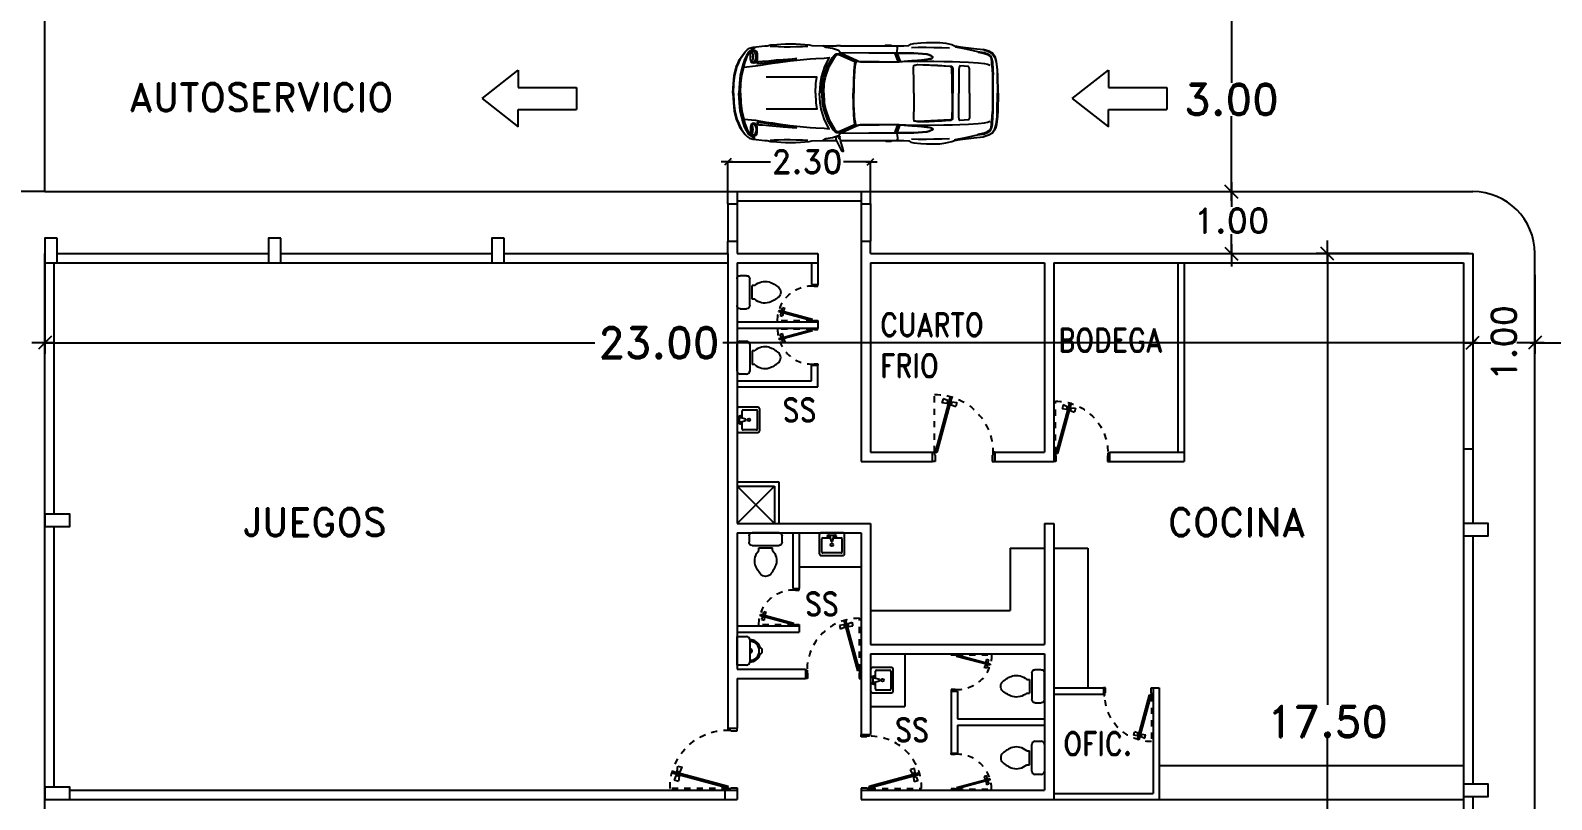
# Model space of a CAD drawing. Header units: millimetres. Extents: x 1590 to 1932, y -48 to 167.
# Drawn here: x 1630.5 to 1655, y -1.48 to 10.91 of the extents above; entities that cross this region are included whole.
import ezdxf

# ---------------------------------------------------------------- set-up
doc = ezdxf.new("R2010")
doc.units = ezdxf.units.MM
doc.header["$LTSCALE"] = 0.1
doc.header["$MEASUREMENT"] = 0
doc.header["$PDMODE"] = 35
doc.header["$PDSIZE"] = 0.75
doc.linetypes.add('HIDDEN2', pattern=[0.1875, 0.125, -0.0625])
doc.layers.get('0').update_dxf_attribs({"linetype": 'CONTINUOUS'})
doc.layers.get('DEFPOINTS').update_dxf_attribs({"linetype": 'CONTINUOUS'})
for name, color, linetype in [('_KTI_CONTROL', 7, 'CONTINUOUS'), ('C-PRKG-CARS', 1, 'CONTINUOUS'), ('CALLES', 3, 'CONTINUOUS'), ('P-FIXT', 1, 'CONTINUOUS'), ('PARED', 4, 'CONTINUOUS'), ('TERRENO', 4, 'CONTINUOUS'), ('TEXT', 3, 'CONTINUOUS')]:
    doc.layers.add(name, color=color, linetype=linetype)
doc.styles.add('ATT', font='txt')
doc.styles.add('ROMAND', font='romand.shx')
doc.dimstyles.new('URBA', dxfattribs={"dimtxt": 20, "dimasz": 0.5, "dimexe": 1.25, "dimexo": 0.63, "dimgap": 0.63, "dimtad": 0, "dimtih": 1, "dimtoh": 1, "dimzin": 1, "dimdsep": 46, "dimtxsty": 'ROMAND', "dimcen": 2.5, "dimclrd": 1, "dimclre": 1, "dimclrt": 3, "dimadec": 0, "dimazin": 0, "dimtfac": 1, "dimtmove": 0, "dimatfit": 3, "dimfxl": 1, "dimtvp": 1, "dimtolj": 1, "dimtzin": 1, "dimarcsym": 0})

# ---------------------------------------------------------------- blocks, each defined once
blk = doc.blocks.new('UTP1$0$DIMBLOCK')
at = {"color": 1}
blk.add_line((-7.5, 0), (10.5, 0), dxfattribs=at)
at = {"color": 4}
blk.add_line((-5.25, -5.25), (5.25, 5.25), dxfattribs=at)
blk = doc.blocks.new('*D108')
at = {"layer": 'CALLES', "color": 1, "linetype": 'Continuous', "lineweight": -2, "transparency": 16777216}
for p, q in [((1653.673, 7.316), (1651.215, 7.316)), ((1651.395, 7.296), (1651.395, 0.043)), ((1651.395, -10.164), (1651.395, -0.497)), ((1653.673, -10.184), (1651.215, -10.184))]:
    blk.add_line(p, q, dxfattribs=at)
at = {"layer": 'DEFPOINTS', "color": 0, "linetype": 'Continuous', "transparency": 16777216}
for p in [(1653.736, 7.316), (1651.395, -10.184), (1653.736, -10.184)]:
    blk.add_point(p, dxfattribs=at)
at = {"layer": 'CALLES', "color": 1, "linetype": 'Continuous', "lineweight": -2, "transparency": 16777216, "xscale": 0.02, "yscale": 0.02, "zscale": 0.02}
for p, rotation in [((1651.395, 7.316), 90), ((1651.395, -10.184), 270)]:
    blk.add_blockref('UTP1$0$DIMBLOCK', p, dxfattribs=dict(at, rotation=rotation))
at = {"layer": 'CALLES', "color": 3, "linetype": 'Continuous', "transparency": 16777216, "insert": (1651.395, -0.227), "char_height": 0.5, "attachment_point": 5, "style": 'ROMAND'}
blk.add_mtext('\\A1;17.50', dxfattribs=at)
blk = doc.blocks.new('*D111')
at = {"layer": 'CALLES', "color": 1, "linetype": 'Continuous', "lineweight": -2, "transparency": 16777216}
for p, q in [((1630.736, 7.253), (1630.736, 5.699)), ((1653.736, 7.316), (1653.736, 5.699)), ((1630.756, 5.879), (1639.593, 5.879)), ((1653.716, 5.879), (1641.657, 5.879))]:
    blk.add_line(p, q, dxfattribs=at)
at = {"layer": 'DEFPOINTS', "color": 0, "linetype": 'Continuous', "transparency": 16777216}
for p in [(1653.736, 7.378), (1630.736, 7.316), (1630.736, 5.879)]:
    blk.add_point(p, dxfattribs=at)
at = {"layer": 'CALLES', "color": 1, "linetype": 'Continuous', "lineweight": -2, "transparency": 16777216, "xscale": 0.02, "yscale": 0.02, "zscale": 0.02, "rotation": 180}
blk.add_blockref('UTP1$0$DIMBLOCK', (1630.736, 5.879), dxfattribs=at)
at = {"layer": 'CALLES', "color": 1, "linetype": 'Continuous', "lineweight": -2, "transparency": 16777216, "xscale": 0.02, "yscale": 0.02, "zscale": 0.02}
blk.add_blockref('UTP1$0$DIMBLOCK', (1653.736, 5.879), dxfattribs=at)
at = {"layer": 'CALLES', "color": 3, "linetype": 'Continuous', "transparency": 16777216, "insert": (1640.625, 5.879), "char_height": 0.5, "attachment_point": 5, "style": 'ROMAND'}
blk.add_mtext('\\A1;23.00', dxfattribs=at)
blk = doc.blocks.new('*D153')
at = {"color": 1, "linetype": 'Continuous', "lineweight": -2, "transparency": 16777216}
for p, q in [((1654.736, 6.974), (1654.736, 5.699)), ((1660.736, 6.974), (1660.736, 5.699)), ((1654.756, 5.879), (1656.954, 5.879)), ((1660.716, 5.879), (1658.518, 5.879))]:
    blk.add_line(p, q, dxfattribs=at)
at = {"layer": 'DEFPOINTS', "color": 0, "linetype": 'Continuous', "transparency": 16777216}
for p in [(1654.736, 7.036), (1660.736, 7.036), (1654.736, 5.879)]:
    blk.add_point(p, dxfattribs=at)
at = {"color": 1, "linetype": 'Continuous', "lineweight": -2, "transparency": 16777216, "xscale": 0.02, "yscale": 0.02, "zscale": 0.02, "rotation": 180}
blk.add_blockref('UTP1$0$DIMBLOCK', (1654.736, 5.879), dxfattribs=at)
at = {"color": 1, "linetype": 'Continuous', "lineweight": -2, "transparency": 16777216, "xscale": 0.02, "yscale": 0.02, "zscale": 0.02}
blk.add_blockref('UTP1$0$DIMBLOCK', (1660.736, 5.879), dxfattribs=at)
at = {"color": 3, "linetype": 'Continuous', "transparency": 16777216, "insert": (1657.736, 5.879), "char_height": 0.5, "attachment_point": 5, "style": 'ROMAND'}
blk.add_mtext('\\A1;6.00', dxfattribs=at)
blk = doc.blocks.new('*D155')
at = {"color": 1, "linetype": 'Continuous', "transparency": 16777216}
for p, q in [((1653.736, 6.618), (1653.736, 5.698)), ((1654.736, 6.618), (1654.736, 5.698)), ((1653.746, 5.878), (1654.026, 5.878)), ((1654.726, 5.878), (1654.446, 5.878))]:
    blk.add_line(p, q, dxfattribs=at)
at = {"layer": 'DEFPOINTS', "color": 0, "linetype": 'Continuous', "transparency": 16777216}
for p in [(1653.736, 6.628), (1654.736, 6.628), (1654.736, 5.878)]:
    blk.add_point(p, dxfattribs=at)
at = {"color": 1, "linetype": 'Continuous', "transparency": 16777216, "xscale": 0.01, "yscale": 0.01, "zscale": 0.01, "rotation": 180}
blk.add_blockref('UTP1$0$DIMBLOCK', (1653.736, 5.878), dxfattribs=at)
at = {"color": 1, "linetype": 'Continuous', "transparency": 16777216, "xscale": 0.01, "yscale": 0.01, "zscale": 0.01}
blk.add_blockref('UTP1$0$DIMBLOCK', (1654.736, 5.878), dxfattribs=at)
at = {"color": 2, "linetype": 'Continuous', "transparency": 16777216, "insert": (1654.236, 5.878), "char_height": 0.4, "attachment_point": 5, "rotation": 90, "style": 'ROMAND'}
blk.add_mtext('\\A1;1.00', dxfattribs=at)
blk = doc.blocks.new('P-GIRO-D')
at = {"color": 2}
for p, q in [((-0.281, 1.048), (-0.31, 1.041)), ((-0.31, 1.041), (-0.069, 0.142)), ((-0.281, 1.048), (-0.04, 0.15)), ((-0.242, 0.981), (-0.167, 1.011)), ((-0.242, 0.981), (-0.229, 0.933)), ((-0.167, 1.011), (-0.149, 0.944)), ((-0.31, 0.963), (-0.389, 0.952)), ((-0.389, 0.952), (-0.371, 0.884)), ((-0.297, 0.915), (-0.371, 0.884)), ((-0.31, 0.963), (-0.297, 0.915)), ((-0.288, 0.958), (-0.307, 0.953)), ((-0.28, 0.929), (-0.299, 0.924)), ((-0.239, 0.971), (-0.259, 0.966)), ((-0.232, 0.942), (-0.251, 0.937)), ((-0.229, 0.933), (-0.149, 0.944)), ((-1, 0.15), (-0.97, 0.15)), ((-0.96, 0), (-1, 0)), ((-0.97, 0.15), (-0.97, 0.1)), ((-0.97, 0.1), (-0.96, 0.1)), ((-0.96, 0.1), (-0.96, 0)), ((-0.04, 0.15), (-0.069, 0.142)), ((-0.04, 0.1), (-0.04, 0)), ((-0.03, 0.1), (-0.04, 0.1)), ((-0.04, 0), (0, 0)), ((-0.03, 0.15), (-0.03, 0.1)), ((0, 0.15), (-0.03, 0.15))]:
    blk.add_line(p, q, dxfattribs=at)
at = {"color": 1, "linetype": 'HIDDEN2'}
blk.add_line((-0.03, 0.15), (-0.03, 1.08), dxfattribs=at)
blk.add_arc((-0.04, 0.15), 0.93, 89.3839, 180, dxfattribs=at)
blk = doc.blocks.new('15PURN02')
at = {"color": 0, "linetype": 'ByBlock'}
for p, q in [((0, 9), (6, 9)), ((0, -9), (0, 9)), ((8, 7), (8, -7)), ((6, -9), (0, -9))]:
    blk.add_line(p, q, dxfattribs=at)
for centre, radius, start, end in [((6, 7), 2, 0, 90), ((8.25, 0.25), 6.75, 16.60688, 92.1211), ((8, 0), 1.5, 270, 90), ((8.25, 0.25), 5.75, 357.8789, 92.1211), ((13.5, 0), 2.5, 271.07073, 88.92927), ((6, -7), 2, 270, 0), ((8.25, -0.25), 6.75, 267.8789, 343.39312), ((8.25, -0.25), 5.75, 267.8789, 2.1211)]:
    blk.add_arc(centre, radius, start, end, dxfattribs=at)
at = {"color": 0, "linetype": 'ByBlock', "style": 'ATT'}
for tag, p, flags in [('ITEM', (0, -21), 3), ('ROOM_NUMBER', (0, -30), 1)]:
    blk.add_attdef(tag, p, '', height=6, dxfattribs=dict(at, flags=flags))
blk = doc.blocks.new('15PTOI01')
at = {"color": 0, "linetype": 'ByBlock'}
for p, q in [((2, 10.5), (6, 10.5)), ((0, -8.5), (0, 8.5)), ((8, 8.5), (8, -8.5)), ((9.5, 4.375), (9.5, -4.375)), ((11.25, 4.375), (9.5, 4.375)), ((11.25, -4.375), (9.5, -4.375)), ((6, -10.5), (2, -10.5))]:
    blk.add_line(p, q, dxfattribs=at)
for centre, radius, start, end in [((2, 8.5), 2, 90, 180), ((6, 8.5), 2, 0, 90), ((17.766404, -2.827313), 9.712715, 75.184599, 132.137709), ((13.6875, -12.03125), 19.717859, 49.950272, 70.559965), ((23.458333, 0), 4.229167, 313.602819, 46.397181), ((2, -8.5), 2, 180, 270), ((6, -8.5), 2, 270, 0), ((17.766404, 2.827313), 9.712715, 227.862291, 284.815401), ((13.6875, 12.03125), 19.717859, 289.440035, 310.049728)]:
    blk.add_arc(centre, radius, start, end, dxfattribs=at)
at = {"color": 0, "linetype": 'ByBlock', "style": 'ATT'}
for tag, p, flags in [('ITEM', (0, -23), 3), ('ROOM_NUMBER', (0, -32), 1)]:
    blk.add_attdef(tag, p, '', height=6, dxfattribs=dict(at, flags=flags))
blk = doc.blocks.new('ss1')
at = {"layer": '_KTI_CONTROL', "color": 1}
for points in [[(0.141, 0.122, 0), (0.141, 0.122, 0), (0.141, 0.122, 0), (0.141, 0.122, 0), (0.141, 0.122, 0)], [(0.141, 0.122, 0), (0.141, 0.122, 0), (0.141, 0.122, 0), (0.141, 0.122, 0), (0.141, 0.122, 0), (0.141, 0.122, 0), (0.141, 0.122, 0), (0.141, 0.122, 0), (0.141, 0.122, 0), (0.141, 0.122, 0), (0.141, 0.122, 0)]]:
    blk.add_polyline3d(points, dxfattribs=at)
at = {"layer": '_KTI_CONTROL'}
for points in [[(0.141, 0.122, 0), (0.141, 0.122, 0), (0.141, 0.122, 0), (0.141, 0.122, 0)], [(0.141, 0.122, 0), (0.141, 0.122, 0)]]:
    blk.add_polyline3d(points, dxfattribs=at)
at = {"layer": 'P-FIXT', "xscale": 0.0254, "yscale": 0.0254, "zscale": 0.0254}
blk.add_blockref('15PTOI01', (17.719, 12.528), dxfattribs=at)
blk = doc.blocks.new('15PLAV06')
at = {"color": 0, "linetype": 'ByBlock'}
for p, q in [((0, 8.5), (0, -8.5)), ((16.5, 10), (1.5, 10)), ((2, -1.5), (2, 1.5)), ((7, 0.5), (3, 1.5)), ((4, 1.25), (4, 7.25)), ((4.75, 8), (15.25, 8)), ((7, -0.5), (7, 0.5)), ((16, 7.25), (16, -7.25)), ((18, -8.5), (18, 8.5)), ((1.5, -10), (16.5, -10)), ((3, -1.5), (7, -0.5)), ((4, -7.25), (4, -1.25)), ((15.25, -8), (4.75, -8))]:
    blk.add_line(p, q, dxfattribs=at)
for centre in [(2.5, 2.5), (9.5, 0), (2.5, -2.5)]:
    blk.add_circle(centre, 1, dxfattribs=at)
for centre, radius, start, end in [((1.5, 8.5), 1.5, 90, 180), ((4.75, 7.25), 0.75, 90, 180), ((15.25, 7.25), 0.75, 0, 90), ((16.5, 8.5), 1.5, 0, 90), ((1.5, -8.5), 1.5, 180, 270), ((4.75, -7.25), 0.75, 180, 270), ((15.25, -7.25), 0.75, 270, 0), ((16.5, -8.5), 1.5, 270, 0)]:
    blk.add_arc(centre, radius, start, end, dxfattribs=at)
at = {"color": 0, "linetype": 'ByBlock', "style": 'ATT'}
for tag, p, flags in [('ROOM_NUMBER', (0, -29), 1), ('ITEM', (0, -20), 3)]:
    blk.add_attdef(tag, p, '', height=6, dxfattribs=dict(at, flags=flags))
blk = doc.blocks.new('02PCAR08')
at = {"color": 0, "linetype": 'ByBlock'}
for p, q in [((-104.09, 25.16), (-106.1, 20.18)), ((-103.36, 25.16), (-105.39, 20.14)), ((-102.63, 25.16), (-104.66, 20.11)), ((-165, 11.71), (-165, -11.71)), ((-164.55, -11.74), (-164.55, 11.74)), ((0, 0), (0, 0)), ((-104.09, -25.16), (-106.1, -20.18)), ((-103.36, -25.16), (-105.39, -20.14)), ((-102.63, -25.16), (-104.66, -20.11)), ((-68.35, -30.07), (-65.66, -30.09))]:
    blk.add_line(p, q, dxfattribs=at)
for points in [[(-68.35, 30.07), (-103.99, 30), (-108.4, 30.02), (-111.59, 30.26), (-112.85, 31), (-114.84, 31.5), (-119.19, 32.01), (-122.81, 32.24), (-127.16, 32.24), (-131.27, 32.13), (-135.01, 31.63), (-138.87, 30.77), (-140.62, 30.05), (-144.11, 29.44), (-152.83, 28.42), (-158.68, 27.64), (-162.16, 26.43), (-164.51, 25.17), (-166.1, 22.66), (-166.89, 19.84), (-167.5, 14.92), (-167.63, 11.68), (-167.77, 0)], [(-140.62, 29.71), (-141.24, 29.37), (-147.8, 28.13), (-155.07, 26.48), (-159.56, 25.72), (-161.41, 24.95), (-163.16, 23.9), (-164.1, 22.35), (-164.57, 19.72), (-164.88, 15.06), (-165, 11.71)], [(-113.31, 28.99), (-117.42, 29.13), (-122.52, 29.13), (-127.38, 28.99), (-132.41, 28.99), (-137.46, 28.85)], [(-103.87, 25.16), (-103.87, 25.65), (-104.25, 26.91), (-104.37, 28.3), (-104.37, 29.07), (-103.99, 30)], [(-96.02, 30.04), (-96.28, 30.04), (-96.9, 30.53), (-100.13, 30.53), (-101.14, 30.04), (-102.5, 30.04)], [(-68.01, 25.75), (-67.01, 27.09), (-63.27, 28.35), (-59.03, 29.02), (-57.04, 30.07)], [(0, 0), (-0.31, 6.22), (-0.87, 11.2), (-2.18, 16.44), (-3.35, 19.17), (-4.28, 21.3), (-6.34, 24.27), (-7.84, 26.28), (-9.21, 27.77), (-10.57, 28.52), (-12.95, 29.27), (-20.18, 30.02), (-21.67, 30.02), (-24.03, 30.75), (-27.77, 30.97), (-30.39, 31.17), (-33.37, 31.29), (-36.24, 31.29), (-39.72, 31.29), (-42.97, 31.09), (-48.44, 30.75), (-50.08, 30.17), (-57.04, 30.07), (-65.66, 30.09)], [(-23.66, 29.85), (-26.14, 29.73), (-29.02, 29.56), (-32.62, 29.39), (-36.24, 29.36), (-40.05, 29.53), (-44.21, 29.64), (-47.49, 29.88)], [(-168.26, 0.02), (-168.04, 11.3), (-167.9, 14.55), (-167.26, 19.84), (-166.48, 22.66), (-164.66, 25.41), (-162.23, 26.66), (-158.68, 27.64)], [(-155.07, 26.48), (-155.45, 26.06), (-159.56, 25.21), (-161.41, 24.44), (-163.16, 23.32), (-163.79, 22.05), (-164.5, 15.11), (-164.55, 11.74)], [(-109.6, 20.21), (-127.42, 20.24), (-133.77, 20.18), (-139.25, 20.11), (-143.9, 19.9), (-149.5, 19.65), (-155.45, 19.31), (-159.56, 18.78), (-161.41, 18.36), (-163.16, 17.85)], [(-56.45, 0), (-56.7, 6.22), (-57.57, 10.22), (-59.82, 16.95), (-63.27, 22.66), (-63.86, 23.47), (-64.76, 24.41), (-65.7, 24.92), (-66.68, 25), (-67.75, 24.97), (-77.14, 20.7), (-77.7, 20.41), (-77.94, 19.68), (-77.7, 18.51), (-77.39, 16.95), (-77.07, 14.19), (-76.71, 7.21), (-76.75, 0)], [(-57.71, 0), (-57.96, 6.22), (-58.83, 10.22), (-61.07, 16.95), (-64.47, 22.66), (-65.02, 23.47), (-66.02, 24.34), (-67.29, 24.43), (-76.63, 20.19), (-77.19, 19.85), (-77.41, 19.39), (-77.12, 18.37), (-76.68, 14.11), (-76.41, 7.21), (-76.35, 0)], [(-6.97, 16.45), (-14.41, 17.24), (-17.49, 17.75), (-21.18, 18.32), (-25.19, 18.92), (-28.79, 19.51), (-36.24, 20.52), (-40.47, 21.01), (-44.84, 21.42), (-48.94, 21.79), (-52.56, 22.05), (-57.95, 22.28), (-61.09, 22.54), (-58, 16.95), (-56.01, 10.22), (-55.26, 6.22), (-55.01, 0)], [(-11.32, 26.77), (-12.32, 27.03), (-13.33, 27.26), (-14.16, 26.96), (-15.15, 26.28), (-15.4, 24.78), (-15.45, 23.54), (-15.45, 22.79), (-15.4, 21.54), (-15.15, 20.04), (-14.16, 19.16), (-13.33, 19.05), (-12.32, 19.29), (-11.32, 19.92)], [(-11.95, 19.75), (-12.75, 19.55), (-13.12, 19.48), (-13.75, 19.8), (-14.24, 20.6), (-14.58, 21.86), (-14.7, 23.1), (-14.58, 24.34), (-14.24, 25.6), (-13.75, 26.47), (-13.12, 26.75), (-11.95, 26.4)], [(-4.79, 0), (-5.1, 6.24), (-5.66, 11.22), (-6.97, 16.45), (-7.65, 19.19), (-8.33, 21.32), (-8.84, 22.69), (-9.33, 23.8), (-10.71, 26.4), (-13.72, 28.57), (-10.2, 26.18), (-8.58, 23.8), (-7.96, 22.69), (-7.34, 21.32), (-6.66, 19.19), (-5.97, 16.45), (-4.66, 11.22), (-4.1, 6.24), (-3.79, 0)], [(-12.65, 24.32), (-12.48, 23.03), (-12.7, 21.77)], [(-0.36, 0), (-0.68, 6.22), (-1.24, 11.2), (-2.55, 16.44), (-3.72, 19.17), (-4.66, 21.3), (-5.47, 22.79), (-7.84, 26.28)], [(-150.13, 0), (-150.13, 11.69), (-149.99, 15.69), (-149.51, 16.9), (-143.89, 17.39), (-143.51, 16.59), (-143.26, 15.08), (-143.22, 8.33), (-143.22, 0)], [(-114.72, -0.02), (-114.7, 7.22), (-114.46, 16.2), (-114.84, 17.63), (-117.06, 18.09), (-120.63, 18.02), (-124.51, 17.9), (-127.94, 17.73), (-129.93, 17.66), (-132.5, 17.51), (-134.78, 17.37), (-138.45, 17.13), (-138.97, 16.69), (-139.38, 16.03), (-139.52, 8.33), (-139.52, 0)], [(-139.03, -0.02), (-139.03, 8.21), (-138.94, 15.89), (-138.55, 16.57), (-138.02, 17), (-117.23, 17.95), (-115.01, 17.49)], [(-52.46, 0), (-52.71, 6.22), (-53.32, 10.22), (-51.04, 10.2), (-25.19, 10.11), (-21.18, 10.06)], [(-68.35, -30.07), (-103.99, -30), (-108.4, -30.02), (-111.59, -30.26), (-112.85, -31), (-114.84, -31.5), (-119.19, -32.01), (-122.81, -32.24), (-127.16, -32.24), (-131.27, -32.13), (-135.01, -31.63), (-138.87, -30.77), (-140.62, -30.05), (-144.11, -29.44), (-152.83, -28.42), (-158.68, -27.64), (-162.16, -26.43), (-164.51, -25.17), (-166.1, -22.66), (-166.89, -19.84), (-167.5, -14.92), (-167.63, -11.68), (-167.77, 0)], [(-150.13, 0), (-150.13, -11.69), (-149.99, -15.69), (-149.51, -16.9), (-143.89, -17.39), (-143.51, -16.59), (-143.26, -15.08), (-143.22, -8.33), (-143.22, 0)], [(-114.72, 0.02), (-114.7, -7.22), (-114.46, -16.2), (-114.84, -17.63), (-117.06, -18.09), (-120.63, -18.02), (-124.51, -17.9), (-127.94, -17.73), (-129.93, -17.66), (-132.5, -17.51), (-134.78, -17.37), (-138.45, -17.13), (-138.97, -16.69), (-139.38, -16.03), (-139.52, -8.33), (-139.52, 0)], [(-139.03, 0.02), (-139.03, -8.21), (-138.94, -15.89), (-138.55, -16.57), (-138.02, -17), (-117.23, -17.95), (-115.01, -17.49)], [(-56.45, 0), (-56.7, -6.22), (-57.57, -10.22), (-59.82, -16.95), (-63.27, -22.66), (-63.86, -23.47), (-64.76, -24.41), (-65.7, -24.92), (-66.68, -25), (-67.75, -24.97), (-77.14, -20.7), (-77.7, -20.41), (-77.94, -19.68), (-77.7, -18.51), (-77.39, -16.95), (-77.07, -14.19), (-76.71, -7.21), (-76.75, 0)], [(-57.71, 0), (-57.96, -6.22), (-58.83, -10.22), (-61.07, -16.95), (-64.47, -22.66), (-65.02, -23.47), (-66.02, -24.34), (-67.29, -24.43), (-76.63, -20.19), (-77.19, -19.85), (-77.41, -19.39), (-77.12, -18.37), (-76.68, -14.11), (-76.41, -7.21), (-76.35, 0)], [(0, 0), (-0.31, -6.22), (-0.87, -11.2), (-2.18, -16.44), (-3.35, -19.17), (-4.28, -21.3), (-6.34, -24.27), (-7.84, -26.28), (-9.21, -27.77), (-10.57, -28.52), (-12.95, -29.27), (-20.18, -30.02), (-21.67, -30.02), (-24.03, -30.75), (-27.77, -30.97), (-30.39, -31.17), (-33.37, -31.29), (-36.24, -31.29), (-39.72, -31.29), (-42.97, -31.09), (-48.44, -30.75), (-50.08, -30.17), (-57.04, -30.07), (-65.66, -30.09)], [(-6.97, -16.45), (-14.41, -17.24), (-17.49, -17.75), (-21.18, -18.32), (-25.19, -18.92), (-28.79, -19.51), (-36.24, -20.52), (-40.47, -21.01), (-44.84, -21.42), (-48.94, -21.79), (-52.56, -22.05), (-57.95, -22.28), (-61.09, -22.54), (-58, -16.95), (-56.01, -10.22), (-55.26, -6.22), (-55.01, 0)], [(-52.46, 0), (-52.71, -6.22), (-53.32, -10.22), (-51.04, -10.2), (-25.19, -10.11), (-21.18, -10.06)], [(-4.79, 0), (-5.1, -6.24), (-5.66, -11.22), (-6.97, -16.45), (-7.65, -19.19), (-8.33, -21.32), (-8.84, -22.69), (-9.33, -23.8), (-10.71, -26.4), (-13.72, -28.57), (-10.2, -26.18), (-8.58, -23.8), (-7.96, -22.69), (-7.34, -21.32), (-6.66, -19.19), (-5.97, -16.45), (-4.66, -11.22), (-4.1, -6.24), (-3.79, 0)], [(-0.36, 0), (-0.68, -6.22), (-1.24, -11.2), (-2.55, -16.44), (-3.72, -19.17), (-4.66, -21.3), (-5.47, -22.79), (-7.84, -26.28)], [(-168.26, -0.02), (-168.04, -11.3), (-167.9, -14.55), (-167.26, -19.84), (-166.48, -22.66), (-164.66, -25.41), (-162.23, -26.66), (-158.68, -27.64)], [(-140.62, -29.71), (-141.24, -29.37), (-147.8, -28.13), (-155.07, -26.48), (-159.56, -25.72), (-161.41, -24.95), (-163.16, -23.9), (-164.1, -22.35), (-164.57, -19.72), (-164.88, -15.06), (-165, -11.71)], [(-155.07, -26.48), (-155.45, -26.06), (-159.56, -25.21), (-161.41, -24.44), (-163.16, -23.32), (-163.79, -22.05), (-164.5, -15.11), (-164.55, -11.74)], [(-109.6, -20.21), (-127.42, -20.24), (-133.77, -20.18), (-139.25, -20.11), (-143.9, -19.9), (-149.5, -19.65), (-155.45, -19.31), (-159.56, -18.78), (-161.41, -18.36), (-163.16, -17.85)], [(-11.32, -26.77), (-12.32, -27.03), (-13.33, -27.26), (-14.16, -26.96), (-15.15, -26.28), (-15.4, -24.78), (-15.45, -23.54), (-15.45, -22.79), (-15.4, -21.54), (-15.15, -20.04), (-14.16, -19.16), (-13.33, -19.05), (-12.32, -19.29), (-11.32, -19.92)], [(-113.31, -28.99), (-117.42, -29.13), (-122.52, -29.13), (-127.38, -28.99), (-132.41, -28.99), (-137.46, -28.85)], [(-103.87, -25.16), (-103.87, -25.65), (-104.25, -26.91), (-104.37, -28.3), (-104.37, -29.07), (-103.99, -30)], [(-68.01, -25.75), (-67.01, -27.09), (-63.27, -28.35), (-59.03, -29.02), (-57.04, -30.07)], [(-11.95, -19.75), (-12.75, -19.55), (-13.12, -19.48), (-13.75, -19.8), (-14.24, -20.6), (-14.58, -21.86), (-14.7, -23.1), (-14.58, -24.34), (-14.24, -25.6), (-13.75, -26.47), (-13.12, -26.75), (-11.95, -26.4)], [(-12.65, -24.32), (-12.48, -23.03), (-12.7, -21.77)], [(-96.02, -30.04), (-96.28, -30.04), (-96.9, -30.53), (-100.13, -30.53), (-101.14, -30.04), (-102.5, -30.04)], [(-23.66, -29.85), (-26.14, -29.73), (-29.02, -29.56), (-32.62, -29.39), (-36.24, -29.36), (-40.05, -29.53), (-44.21, -29.64), (-47.49, -29.88)]]:
    blk.add_lwpolyline(points, dxfattribs=at)
for points in [[(-67.86, 28.17), (-68.13, 27.77), (-65.02, 27.77), (-65.51, 29.76), (-68.5, 35.75), (-69.37, 36.73), (-70.24, 36.73), (-69.86, 35.75), (-68.35, 30.05), (-68.09, 29.02), (-67.12, 28.76)], [(-67.31, 25.39), (-68.28, 25.07), (-77.56, 20.84), (-78.19, 20.6), (-78.87, 20.36), (-81.03, 19.97), (-88.18, 19.8), (-96.02, 19.8), (-100.71, 19.8), (-105.47, 19.93), (-109.6, 20.21), (-113.46, 20.47), (-117.05, 20.83), (-119.86, 21.07), (-123.43, 21.48), (-125.55, 21.84), (-126.45, 22.28), (-126.79, 22.62), (-126.74, 23.13), (-126.23, 23.53), (-124.53, 24.36), (-122.93, 24.75), (-114.72, 25.29), (-68.01, 25.65)], [(-69.16, 25.07), (-78.45, 20.84), (-79.07, 20.6), (-79.75, 20.36), (-80.67, 20.13), (-83.88, 20.02), (-88.17, 20.02), (-92.71, 20.01), (-96.04, 19.97), (-104.66, 20.11), (-106.12, 20.18), (-113.46, 20.67), (-117.08, 20.92), (-119.53, 21.2), (-122.96, 21.54), (-125.19, 21.89), (-126.26, 22.28), (-126.52, 22.61), (-126.5, 23.02), (-126.06, 23.39), (-124.46, 24.17), (-122.95, 24.6), (-114.72, 25.17), (-103.87, 25.16), (-102.63, 25.16), (-86.21, 25.34), (-68.55, 25.53), (-68.18, 25.39)], [(-40.47, 21.93), (-34.11, 20.86), (-28.03, 20.14), (-23.9, 19.65), (-19.63, 19.11), (-15.37, 18.66), (-16.49, 20.02), (-18.7, 20.21), (-22.74, 20.6), (-27.37, 21.04), (-31.99, 21.37)], [(-11.37, 25.41), (-11.63, 26.14), (-11.95, 26.4), (-12.24, 26.14), (-12.51, 25.41), (-12.68, 24.43), (-12.77, 23.03), (-12.65, 21.76), (-12.53, 20.74), (-12.26, 19.99), (-11.95, 19.75), (-11.63, 19.97), (-11.37, 20.65), (-11.18, 21.76), (-11.13, 23.03), (-11.18, 24.32)], [(-40.47, -21.93), (-34.11, -20.86), (-28.03, -20.14), (-23.9, -19.65), (-19.63, -19.11), (-15.37, -18.66), (-16.49, -20.02), (-18.7, -20.21), (-22.74, -20.6), (-27.37, -21.04), (-31.99, -21.37)], [(-67.31, -25.39), (-68.28, -25.07), (-77.56, -20.84), (-78.19, -20.6), (-78.87, -20.36), (-81.03, -19.97), (-88.18, -19.8), (-96.02, -19.8), (-100.71, -19.8), (-105.47, -19.93), (-109.6, -20.21), (-113.46, -20.47), (-117.05, -20.83), (-119.86, -21.07), (-123.43, -21.48), (-125.55, -21.84), (-126.45, -22.28), (-126.79, -22.62), (-126.74, -23.13), (-126.23, -23.53), (-124.53, -24.36), (-122.93, -24.75), (-114.72, -25.29), (-68.01, -25.65)], [(-69.16, -25.07), (-78.45, -20.84), (-79.07, -20.6), (-79.75, -20.36), (-80.67, -20.13), (-83.88, -20.02), (-88.17, -20.02), (-92.71, -20.01), (-96.04, -19.97), (-104.66, -20.11), (-106.12, -20.18), (-113.46, -20.67), (-117.08, -20.92), (-119.53, -21.2), (-122.96, -21.54), (-125.19, -21.89), (-126.26, -22.28), (-126.52, -22.61), (-126.5, -23.02), (-126.06, -23.39), (-124.46, -24.17), (-122.95, -24.6), (-114.72, -25.17), (-103.87, -25.16), (-102.63, -25.16), (-86.21, -25.34), (-68.55, -25.53), (-68.18, -25.39)], [(-11.37, -25.41), (-11.63, -26.14), (-11.95, -26.4), (-12.24, -26.14), (-12.51, -25.41), (-12.68, -24.43), (-12.77, -23.03), (-12.65, -21.76), (-12.53, -20.74), (-12.26, -19.99), (-11.95, -19.75), (-11.63, -19.97), (-11.37, -20.65), (-11.18, -21.76), (-11.13, -23.03), (-11.18, -24.32)]]:
    blk.add_lwpolyline(points, close=True, dxfattribs=at)
blk = doc.blocks.new('*D286')
at = {"color": 1, "linetype": 'Continuous', "transparency": 16777216}
for p, q in [((1649.298, 11.315), (1650.029, 11.315)), ((1649.849, 11.295), (1649.849, 10.07)), ((1649.849, 8.336), (1649.849, 9.53)), ((1649.298, 8.316), (1650.029, 8.316))]:
    blk.add_line(p, q, dxfattribs=at)
at = {"layer": 'DEFPOINTS', "color": 0, "linetype": 'Continuous', "transparency": 16777216}
for p in [(1649.236, 11.315), (1649.236, 8.316), (1649.849, 8.316)]:
    blk.add_point(p, dxfattribs=at)
at = {"color": 1, "linetype": 'Continuous', "transparency": 16777216, "xscale": 0.02, "yscale": 0.02, "zscale": 0.02}
for p, rotation in [((1649.849, 11.315), 90), ((1649.849, 8.316), 270)]:
    blk.add_blockref('UTP1$0$DIMBLOCK', p, dxfattribs=dict(at, rotation=rotation))
at = {"color": 3, "linetype": 'Continuous', "transparency": 16777216, "insert": (1649.849, 9.8), "char_height": 0.5, "attachment_point": 5, "style": 'ROMAND'}
blk.add_mtext('\\A1;3.00', dxfattribs=at)
blk = doc.blocks.new('*D290')
at = {"color": 1, "linetype": 'Continuous', "transparency": 16777216}
for p, q in [((1648.698, 8.316), (1650.029, 8.316)), ((1649.849, 8.296), (1649.849, 8.068)), ((1649.849, 7.336), (1649.849, 7.628)), ((1648.698, 7.316), (1650.029, 7.316))]:
    blk.add_line(p, q, dxfattribs=at)
at = {"layer": 'DEFPOINTS', "color": 0, "linetype": 'Continuous', "transparency": 16777216}
for p in [(1648.635, 8.316), (1648.635, 7.316), (1649.849, 7.316)]:
    blk.add_point(p, dxfattribs=at)
at = {"color": 1, "linetype": 'Continuous', "transparency": 16777216, "xscale": 0.02, "yscale": 0.02, "zscale": 0.02}
for p, rotation in [((1649.849, 8.316), 90), ((1649.849, 7.316), 270)]:
    blk.add_blockref('UTP1$0$DIMBLOCK', p, dxfattribs=dict(at, rotation=rotation))
at = {"color": 2, "linetype": 'Continuous', "transparency": 16777216, "insert": (1649.849, 7.848), "char_height": 0.4, "attachment_point": 5, "style": 'ROMAND'}
blk.add_mtext('\\A1;1.00', dxfattribs=at)
blk = doc.blocks.new('2')
at = {"color": 3, "linetype": 'ByBlock'}
for p, q in [((1.063, -0.026), (0.479, 0.431)), ((0.479, 0.431), (0.479, 0.152)), ((0.479, 0.152), (-0.461, 0.152)), ((-0.461, 0.152), (-0.461, -0.204)), ((0.479, -0.204), (-0.461, -0.204)), ((1.063, -0.026), (0.479, -0.483)), ((0.479, -0.483), (0.479, -0.204))]:
    blk.add_line(p, q, dxfattribs=at)
blk = doc.blocks.new('*D346')
at = {"layer": 'CALLES', "color": 1, "linetype": 'Continuous', "transparency": 16777216}
for p, q in [((1641.736, 8.326), (1641.736, 8.806)), ((1641.746, 8.796), (1642.422, 8.796)), ((1644.026, 8.796), (1643.602, 8.796)), ((1644.036, 8.326), (1644.036, 8.806))]:
    blk.add_line(p, q, dxfattribs=at)
at = {"layer": 'DEFPOINTS', "color": 0, "linetype": 'Continuous', "transparency": 16777216}
for p in [(1644.036, 8.796), (1641.736, 8.316), (1644.036, 8.316)]:
    blk.add_point(p, dxfattribs=at)
at = {"layer": 'CALLES', "color": 1, "linetype": 'Continuous', "transparency": 16777216, "xscale": 0.01, "yscale": 0.01, "zscale": 0.01, "rotation": 180}
blk.add_blockref('UTP1$0$DIMBLOCK', (1641.736, 8.796), dxfattribs=at)
at = {"layer": 'CALLES', "color": 1, "linetype": 'Continuous', "transparency": 16777216, "xscale": 0.01, "yscale": 0.01, "zscale": 0.01}
blk.add_blockref('UTP1$0$DIMBLOCK', (1644.036, 8.796), dxfattribs=at)
at = {"layer": 'CALLES', "color": 2, "linetype": 'Continuous', "transparency": 16777216, "insert": (1643.012, 8.796), "char_height": 0.375, "attachment_point": 5, "style": 'ROMAND'}
blk.add_mtext('\\A1;2.30', dxfattribs=at)

msp = doc.modelspace()

# ---------------------------------------------------------------- linework, layer by layer
at = {"color": 6, "linetype": 'Continuous'}
for p, q in [((1641.7358, 8.3158), (1641.8858, 8.3158)), ((1641.7358, 8.1158), (1641.7358, 8.3158)), ((1641.7358, 8.1158), (1641.8858, 8.1158)), ((1643.8858, 8.3158), (1644.0358, 8.3158)), ((1643.8858, 8.1158), (1644.0358, 8.1158)), ((1644.0358, 8.1158), (1644.0358, 8.3158)), ((1641.7358, 7.3158), (1641.7358, 7.5158)), ((1641.7358, 7.5158), (1641.8858, 7.5158)), ((1643.8858, 7.5158), (1644.0358, 7.5158)), ((1644.0358, 7.3158), (1644.0358, 7.5158))]:
    msp.add_line(p, q, dxfattribs=at)
at = {"color": 1, "linetype": 'Continuous'}
for p, q in [((1641.8858, 2.9658), (1642.4858, 3.5658)), ((1641.8858, 3.5658), (1642.4858, 2.9658))]:
    msp.add_line(p, q, dxfattribs=at)
at = {"color": 6, "linetype": 'Continuous'}
for points in [[(1630.9358, 7.5658), (1630.7358, 7.5658), (1630.7358, 7.1658), (1630.9358, 7.1658)], [(1634.5358, 7.5658), (1634.3358, 7.5658), (1634.3358, 7.1658), (1634.5358, 7.1658)], [(1638.1358, 7.5658), (1637.9358, 7.5658), (1637.9358, 7.1658), (1638.1358, 7.1658)], [(1630.7358, 3.1158), (1630.7358, 2.9158), (1631.1358, 2.9158), (1631.1358, 3.1158)], [(1653.5858, 2.9658), (1653.5858, 2.7658), (1653.9858, 2.7658), (1653.9858, 2.9658)], [(1630.7358, -1.2842), (1630.7358, -1.4842), (1631.1358, -1.4842), (1631.1358, -1.2842)], [(1653.5858, -1.2342), (1653.5858, -1.4342), (1653.9858, -1.4342), (1653.9858, -1.2342)]]:
    msp.add_lwpolyline(points, close=True, dxfattribs=at)
at = {"layer": 'PARED', "color": 8}
msp.add_line((1630.7358, 8.3158), (1630.7358, 11.3154), dxfattribs=at)
at = {"layer": 'PARED', "color": 3}
for p, q in [((1630.7358, 8.3158), (1624.5878, 8.3158)), ((1630.7358, 8.3158), (1641.7358, 8.3158)), ((1636.7358, 8.3158), (1636.7358, 8.3158)), ((1644.0358, 8.3158), (1653.7358, 8.3158)), ((1654.7358, -11.6824), (1654.7358, 7.3158))]:
    msp.add_line(p, q, dxfattribs=at)
at = {"layer": 'PARED', "color": 2}
for p, q in [((1648.6858, -0.9342), (1653.5858, -0.9342)), ((1648.6858, -1.4842), (1653.5858, -1.4842))]:
    msp.add_line(p, q, dxfattribs=at)
at = {"layer": 'PARED', "color": 3}
msp.add_arc((1653.7358, 7.3158), 1, 360, 90, dxfattribs=at)
at = {"layer": 'TERRENO', "color": 4, "linetype": 'Continuous'}
for p, q in [((1641.7358, 8.1158), (1641.7358, 7.5158)), ((1641.8858, 8.3158), (1643.8858, 8.3158)), ((1641.8858, 8.1658), (1643.8858, 8.1658)), ((1641.8858, 8.1158), (1641.8858, 7.5158)), ((1643.8858, 8.1158), (1643.8858, 7.5158)), ((1644.0358, 8.1158), (1644.0358, 7.5158)), ((1630.7358, -1.3342), (1630.7358, 7.3158)), ((1630.8858, 3.1158), (1630.8858, 7.1658)), ((1630.9358, 7.3158), (1634.3358, 7.3158)), ((1630.9358, 7.1658), (1634.3358, 7.1658)), ((1634.5358, 7.3158), (1637.9358, 7.3158)), ((1634.5358, 7.1658), (1637.9358, 7.1658)), ((1638.1358, 7.3158), (1641.7358, 7.3158)), ((1638.1358, 7.1658), (1641.7358, 7.1658)), ((1643.0858, 7.1658), (1643.0858, 6.8158)), ((1643.1858, 7.1658), (1643.1858, 6.8158)), ((1648.9858, 7.1658), (1648.9858, 4.1158)), ((1649.0858, 7.1658), (1649.0858, 4.1158)), ((1643.0858, 6.8158), (1643.1858, 6.8158)), ((1641.8858, 6.2158), (1643.1858, 6.2158)), ((1643.1858, 6.2158), (1643.1858, 6.1158)), ((1641.8858, 6.1158), (1643.1858, 6.1158)), ((1643.0858, 5.2658), (1643.0858, 5.5158)), ((1643.0858, 5.5158), (1643.1858, 5.5158)), ((1643.1858, 5.1658), (1643.1858, 5.5158)), ((1641.8858, 5.2658), (1643.0858, 5.2658)), ((1641.8858, 5.1658), (1643.1858, 5.1658)), ((1653.5858, 4.1658), (1653.5858, -2.4342)), ((1653.7358, 4.1658), (1653.7358, 2.9658)), ((1630.8858, -1.2842), (1630.8858, 2.9158)), ((1642.7858, 2.8158), (1642.7858, 1.9158)), ((1642.8858, 2.8158), (1642.8858, 1.9158)), ((1653.7358, 2.7658), (1653.7358, -1.2342)), ((1642.7858, 1.9158), (1642.8858, 1.9158)), ((1641.8858, 1.3158), (1642.8858, 1.3158)), ((1642.8858, 1.3158), (1642.8858, 1.2158)), ((1641.8858, 1.2158), (1642.8858, 1.2158)), ((1645.3358, 0.2658), (1645.3358, -0.7342)), ((1645.3358, 0.2658), (1645.4358, 0.2658)), ((1645.4358, 0.2658), (1645.4358, -0.1842)), ((1646.9858, 0.3158), (1647.7858, 0.3158)), ((1647.7858, 0.3158), (1647.7858, 0.2158)), ((1648.5858, 0.3158), (1648.5858, -1.3842)), ((1648.5858, 0.3158), (1648.6858, 0.3158)), ((1648.6858, 0.3158), (1648.6858, -1.4842)), ((1646.9858, 0.2158), (1647.7858, 0.2158)), ((1645.4358, -0.1842), (1646.8358, -0.1842)), ((1645.4358, -0.2842), (1645.4358, -0.7342)), ((1645.4358, -0.2842), (1646.8358, -0.2842)), ((1645.3358, -0.7342), (1645.4358, -0.7342)), ((1630.7358, -7.6842), (1630.7358, -1.3342)), ((1631.1358, -1.3342), (1641.6858, -1.3342)), ((1646.9858, -1.3842), (1648.5858, -1.3842)), ((1653.7358, -1.4342), (1653.7358, -2.4342)), ((1630.8858, -1.4842), (1641.6858, -1.4842)), ((1646.9858, -1.4842), (1648.6858, -1.4842))]:
    msp.add_line(p, q, dxfattribs=at)
at = {"layer": 'TERRENO', "color": 6, "linetype": 'Continuous'}
for p, q in [((1641.8858, 8.3158), (1641.8858, 8.1158)), ((1643.8858, 8.3158), (1643.8858, 8.1158)), ((1641.8858, 7.5158), (1641.8858, 7.3158)), ((1643.8858, 7.5158), (1643.8858, 3.9658)), ((1641.7358, 7.3158), (1641.7358, -0.3342)), ((1641.8858, 7.3158), (1643.1858, 7.3158)), ((1641.8858, 7.1658), (1643.1858, 7.1658)), ((1641.8858, 7.1658), (1641.8858, 2.9658)), ((1643.1858, 7.3158), (1643.1858, 7.1658)), ((1644.0358, 7.3158), (1653.7358, 7.3158)), ((1644.0358, 7.1658), (1644.0358, 4.1158)), ((1644.0358, 7.1658), (1646.8358, 7.1658)), ((1646.8358, 7.1658), (1646.8358, 4.1158)), ((1646.9858, 7.1658), (1646.9858, 3.9658)), ((1646.9858, 7.1658), (1648.9858, 7.1658)), ((1648.9858, 7.1658), (1653.5858, 7.1658)), ((1653.5858, 7.1658), (1653.5858, 4.1658)), ((1653.7358, 7.3158), (1653.7358, 4.1658)), ((1653.7358, 4.1658), (1653.5858, 4.1658)), ((1643.8858, 3.9658), (1645.0358, 3.9658)), ((1644.0358, 4.1158), (1645.0358, 4.1158)), ((1645.0358, 3.9658), (1645.0358, 4.1158)), ((1646.0358, 4.1158), (1646.8358, 4.1158)), ((1646.0358, 3.9658), (1646.0358, 4.1158)), ((1646.0358, 3.9658), (1646.9858, 3.9658)), ((1647.8858, 4.1158), (1649.0858, 4.1158)), ((1647.8858, 4.1158), (1647.8858, 3.9658)), ((1647.8858, 3.9658), (1649.0858, 3.9658)), ((1649.0858, 4.1158), (1649.0858, 3.9658)), ((1641.8858, 2.9658), (1644.0358, 2.9658)), ((1644.0358, 2.9658), (1644.0358, 1.0158)), ((1646.8358, 2.9658), (1646.8358, 1.0158)), ((1646.8358, 2.9658), (1646.9858, 2.9658)), ((1646.9858, 2.9658), (1646.9858, -1.4842)), ((1641.8858, 2.8158), (1641.8858, 0.6158)), ((1641.8858, 2.8158), (1643.8858, 2.8158)), ((1643.8858, 2.8158), (1643.8858, -0.4342)), ((1644.0358, 1.0158), (1646.8358, 1.0158)), ((1644.0358, 0.8658), (1644.0358, -0.4342)), ((1644.0358, 0.8658), (1646.8358, 0.8658)), ((1646.8358, 0.8658), (1646.8358, -1.3342)), ((1641.8858, 0.6158), (1642.9858, 0.6158)), ((1642.9858, 0.6158), (1642.9858, 0.4658)), ((1641.8858, 0.4658), (1641.8858, -0.3342)), ((1641.8858, 0.4658), (1642.9858, 0.4658)), ((1641.7358, -0.3342), (1641.8858, -0.3342)), ((1643.8858, -0.4342), (1644.0358, -0.4342)), ((1641.6858, -1.3342), (1641.6858, -1.4842)), ((1641.6858, -1.3342), (1641.8858, -1.3342)), ((1641.8858, -1.3342), (1641.8858, -1.4842)), ((1643.8858, -1.3342), (1646.8358, -1.3342)), ((1643.8858, -1.3342), (1643.8858, -1.4842)), ((1641.6858, -1.4842), (1641.8858, -1.4842)), ((1643.8858, -1.4842), (1646.9858, -1.4842))]:
    msp.add_line(p, q, dxfattribs=at)
at = {"layer": 'TERRENO', "color": 1, "linetype": 'Continuous'}
msp.add_line((1646.0358, 4.1158), (1646.0358, 3.9658), dxfattribs=at)
at = {"layer": 'TERRENO', "color": 3, "linetype": 'Continuous'}
for p, q in [((1641.8858, 3.6358), (1642.5558, 3.6358)), ((1641.8858, 3.5658), (1642.4858, 3.5658)), ((1642.4858, 3.5658), (1642.4858, 2.9658)), ((1642.5558, 3.6358), (1642.5558, 2.9658))]:
    msp.add_line(p, q, dxfattribs=at)
at = {"layer": 'TERRENO', "color": 2, "linetype": 'Continuous'}
for p, q in [((1646.2858, 2.5658), (1646.8358, 2.5658)), ((1646.2858, 2.5658), (1646.2858, 1.5658)), ((1646.9858, 2.5658), (1647.5358, 2.5658)), ((1647.5358, 2.5658), (1647.5358, 0.3158)), ((1642.8858, 2.2658), (1643.8858, 2.2658)), ((1644.0358, 1.5658), (1646.2858, 1.5658)), ((1644.5858, 0.8658), (1644.5858, 0.0158)), ((1644.0358, 0.0158), (1644.5858, 0.0158))]:
    msp.add_line(p, q, dxfattribs=at)

# ---------------------------------------------------------------- block references
at = {"color": 1, "linetype": 'Continuous', "xscale": -1}
for p, rotation in [((1654.8733, 20.5349), 90), ((1624.1666, 19.2208), 180)]:
    msp.add_blockref('ss1', p, dxfattribs=dict(at, rotation=rotation))
at = {"color": 1, "linetype": 'Continuous', "rotation": 180}
msp.add_blockref('ss1', (1664.5549, 11.7169), dxfattribs=at)
at = {"xscale": -1, "rotation": 359.9999999999981}
for p in [(1638.84, 9.8414), (1648.3457, 9.8414)]:
    msp.add_blockref('2', p, dxfattribs=at)
at = {"color": 1, "linetype": 'Continuous'}
msp.add_blockref('ss1', (1624.1666, -6.8892), dxfattribs=at)
at = {"color": 1, "linetype": 'Continuous', "xscale": -1}
msp.add_blockref('ss1', (1664.5549, -12.1853), dxfattribs=at)
at = {"layer": 'C-PRKG-CARS', "xscale": 0.02539999999999054, "yscale": 0.02539999999999054, "zscale": 0.02539999999999054, "rotation": 180}
msp.add_blockref('02PCAR08', (1641.8179, 9.9019), dxfattribs=at)
at = {"layer": 'P-FIXT'}
for name, p, xscale, yscale, zscale in [('15PLAV06', (1641.8858, 4.6361), 0.02031999999999812, 0.02031999999999812, 0.02031999999999812), ('15PURN02', (1641.8858, 0.9133), 0.02539999999999054, 0.02539999999999054, 0.02539999999999054), ('15PLAV06', (1644.0358, 0.4408), 0.02031999999999812, 0.02031999999999812, 0.02031999999999812)]:
    msp.add_blockref(name, p, dxfattribs=dict(at, xscale=xscale, yscale=yscale, zscale=zscale))
at = {"layer": 'P-FIXT', "xscale": 0.02031999999999812, "yscale": 0.02031999999999812, "zscale": 0.02031999999999812, "rotation": 270}
msp.add_blockref('15PLAV06', (1643.4125, 2.8158), dxfattribs=at)
at = {"layer": 'PARED'}
for p, xscale, yscale, rotation in [((1643.1858, 6.2158), -0.6, 0.6, 90), ((1643.1858, 6.1158), 0.6, 0.6, 90), ((1642.8858, 1.3158), -0.6, 0.6, 90), ((1645.3358, 0.8658), -0.6, 0.6, 270), ((1648.5858, 0.3158), -0.8, 0.8, 180), ((1643.8858, -1.3342), 0.9, 0.9, 270), ((1645.3358, -1.3342), 0.6, 0.6, 270)]:
    msp.add_blockref('P-GIRO-D', p, dxfattribs=dict(at, xscale=xscale, yscale=yscale, rotation=rotation))
at = {"layer": 'PARED', "xscale": -1}
msp.add_blockref('P-GIRO-D', (1645.0358, 3.9658), dxfattribs=at)
at = {"layer": 'PARED', "yscale": 0.9}
for p, xscale in [((1646.9858, 3.9658), -0.9), ((1643.8858, 0.4658), 0.9)]:
    msp.add_blockref('P-GIRO-D', p, dxfattribs=dict(at, xscale=xscale))
at = {"layer": 'PARED', "xscale": -1, "rotation": 90}
msp.add_blockref('P-GIRO-D', (1641.8858, -1.3342), dxfattribs=at)

# ---------------------------------------------------------------- texts
at = {"layer": 'TEXT', "style": 'ROMAND'}
for s, p in [('AUTOSERVICIO', (1632.0902, 9.6115)), ('JUEGOS', (1633.9083, 2.7638)), ('COCINA', (1648.8242, 2.7638))]:
    msp.add_text(s, height=0.45, dxfattribs=at).set_placement(p)
at = {"layer": 'TEXT', "color": 2, "style": 'ROMAND', "width": 0.85}
for s, p in [('CUARTO ', (1644.1897, 5.9807)), ('BODEGA', (1647.0617, 5.7331)), ('FRIO', (1644.1897, 5.3219)), ('SS', (1642.6177, 4.6083)), ('SS', (1642.9785, 1.4827)), ('SS', (1644.4294, -0.5472)), ('OFIC.', (1647.1425, -0.7692))]:
    msp.add_text(s, height=0.375, dxfattribs=at).set_placement(p)

# ---------------------------------------------------------------- dimensions: what is measured, and where the dimension line sits
at = {"color": 7, "linetype": 'Continuous'}
dim = msp.add_linear_dim(base=(1649.849, 8.3158), p1=(1649.2358, 11.3154), p2=(1649.2358, 8.3158), angle=90, dimstyle='URBA', override={"dimtxt": 0.5, "dimasz": 0.02, "dimexe": 0.18, "dimexo": 0.0625, "dimgap": 0.02, "dimzin": 0, "dimblk1": 'UTP1$0$DIMBLOCK', "dimblk2": 'UTP1$0$DIMBLOCK', "dimsah": 1, "dimcen": 0.09, "dimtdec": 4, "dimtofl": 0, "dimtvp": 0, "dimtzin": 0}, dxfattribs=at)
dim.commit()
dim.dimension.update_dxf_attribs({"geometry": '*D286', "text_midpoint": (1649.849, 9.8001), "dimtype": 160})
at = {"color": 3, "linetype": 'Continuous'}
dim = msp.add_linear_dim(base=(1649.849, 7.3158), p1=(1648.6355, 8.3158), p2=(1648.6355, 7.3158), angle=90, dimstyle='URBA', override={"dimtxt": 0.4, "dimasz": 0.02, "dimexe": 0.18, "dimexo": 0.0625, "dimgap": 0.02, "dimzin": 0, "dimblk1": 'UTP1$0$DIMBLOCK', "dimblk2": 'UTP1$0$DIMBLOCK', "dimsah": 1, "dimcen": 0.09, "dimclrt": 2, "dimtdec": 4, "dimtofl": 0, "dimtvp": 0, "dimtzin": 0}, dxfattribs=at)
dim.commit()
dim.dimension.update_dxf_attribs({"geometry": '*D290', "text_midpoint": (1649.849, 7.8477), "dimtype": 160})
dim = msp.add_linear_dim(base=(1654.7358, 5.8789), p1=(1660.7358, 7.0363), p2=(1654.7358, 7.0363), dimstyle='URBA', override={"dimtxt": 0.5, "dimasz": 0.02, "dimexe": 0.18, "dimexo": 0.0625, "dimgap": 0.02, "dimzin": 0, "dimblk1": 'UTP1$0$DIMBLOCK', "dimblk2": 'UTP1$0$DIMBLOCK', "dimsah": 1, "dimcen": 0.09, "dimtdec": 4, "dimtofl": 0, "dimtvp": 0, "dimtzin": 0}, dxfattribs=at)
dim.commit()
dim.dimension.update_dxf_attribs({"geometry": '*D153', "text_midpoint": (1657.7358, 5.8789)})
dim = msp.add_linear_dim(base=(1654.7358, 5.8776), p1=(1653.7358, 6.6275), p2=(1654.7358, 6.6275), dimstyle='URBA', override={"dimtxt": 0.4, "dimasz": 0.01, "dimexe": 0.18, "dimexo": 0.01, "dimgap": 0.01, "dimzin": 0, "dimblk1": 'UTP1$0$DIMBLOCK', "dimblk2": 'UTP1$0$DIMBLOCK', "dimsah": 1, "dimcen": 0.09, "dimclrt": 2, "dimtdec": 4, "dimtofl": 0, "dimtvp": 0, "dimtzin": 0}, dxfattribs=at)
dim.commit()
dim.dimension.update_dxf_attribs({"geometry": '*D155', "text_midpoint": (1654.2358, 5.8776), "text_rotation": 90})
at = {"layer": 'CALLES', "color": 6, "linetype": 'Continuous'}
for base, p1, p2, override, picture, middle in [((1644.0358, 8.7955), (1641.7358, 8.3158), (1644.0358, 8.3158), {"dimtxt": 0.375, "dimasz": 0.01, "dimexe": 0.01, "dimexo": 0.01, "dimgap": 0.01, "dimzin": 0, "dimblk1": 'UTP1$0$DIMBLOCK', "dimblk2": 'UTP1$0$DIMBLOCK', "dimsah": 1, "dimcen": 0.09, "dimclrt": 2, "dimtdec": 4, "dimtofl": 0, "dimtvp": 0, "dimtzin": 0}, '*D346', (1643.0121, 8.7955)), ((1630.7358, 5.8789), (1653.7358, 7.3783), (1630.7358, 7.3158), {"dimtxt": 0.5, "dimasz": 0.02, "dimexe": 0.18, "dimexo": 0.0625, "dimgap": 0.02, "dimzin": 0, "dimblk1": 'UTP1$0$DIMBLOCK', "dimblk2": 'UTP1$0$DIMBLOCK', "dimsah": 1, "dimcen": 0.09, "dimtdec": 4, "dimtofl": 0, "dimtvp": 0, "dimtzin": 0}, '*D111', (1640.625, 5.8789))]:
    dim = msp.add_linear_dim(base=base, p1=p1, p2=p2, dimstyle='URBA', override=override, dxfattribs=at)
    dim.commit()
    dim.dimension.update_dxf_attribs({"geometry": picture, "text_midpoint": middle, "dimtype": 160})
at = {"layer": 'CALLES', "color": 7, "linetype": 'Continuous'}
dim = msp.add_linear_dim(base=(1651.3952, -10.1842), p1=(1653.7358, 7.3158), p2=(1653.7358, -10.1842), angle=90, dimstyle='URBA', override={"dimtxt": 0.5, "dimasz": 0.02, "dimexe": 0.18, "dimexo": 0.0625, "dimgap": 0.02, "dimzin": 0, "dimblk1": 'UTP1$0$DIMBLOCK', "dimblk2": 'UTP1$0$DIMBLOCK', "dimsah": 1, "dimcen": 0.09, "dimtdec": 4, "dimtofl": 0, "dimtvp": 0, "dimtzin": 0}, dxfattribs=at)
dim.commit()
dim.dimension.update_dxf_attribs({"geometry": '*D108', "text_midpoint": (1651.3952, -0.2266), "dimtype": 160})

doc.saveas('drawing.dxf')
